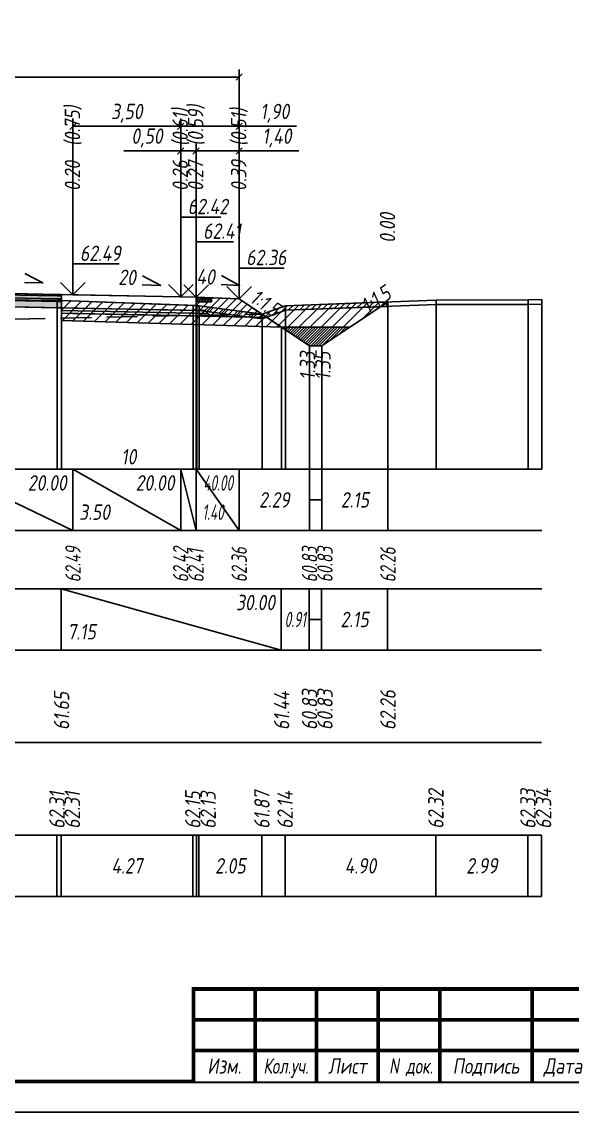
# Model space of a CAD drawing. Extents: x -717 to 1451, y -133302 to 233.
# Drawn here: x 172.1 to 261.4, y -47649.4 to -47472.4 of the extents above; entities that cross this region are included whole.
import ezdxf
from ezdxf.enums import TextEntityAlignment as Align

# ---------------------------------------------------------------- set-up
doc = ezdxf.new("R2010")
doc.units = 0
doc.linetypes.add('штриховая', pattern=[0.75, 0.5, -0.25])
for name, color, linetype in [('Зарамочное оформление', 7, 'Continuous'), ('Интерполированный поперечник', 2, 'Continuous'), ('Код_510', 7, 'Continuous'), ('Код_514', 1, 'Continuous'), ('Код_516', 1, 'Continuous'), ('Контур_0', 7, 'Continuous'), ('Контур_2521', 7, 'Continuous'), ('Контур_2564', 7, 'Continuous'), ('Контур_2660', 7, 'Continuous'), ('Контур_2665', 7, 'Continuous'), ('Контур_400', 7, 'Continuous'), ('Контур_508', 7, 'Continuous'), ('Контур_512', 7, 'Continuous'), ('Контур_513', 7, 'Continuous'), ('Контур_818', 7, 'Continuous'), ('Красный поперечник', 1, 'Continuous'), ('Объём_2501', 7, 'Continuous'), ('Объём_2564', 7, 'Continuous'), ('Объём_2650', 7, 'Continuous'), ('Объём_2660', 7, 'Continuous'), ('Объём_2661', 7, 'Continuous'), ('Объём_2662', 7, 'Continuous'), ('Объём_2663', 7, 'Continuous'), ('Объём_2664', 7, 'Continuous'), ('Объём_2665', 7, 'Continuous'), ('Объём_2666', 7, 'Continuous'), ('Объём_2667', 7, 'Continuous'), ('Объём_2668', 7, 'Continuous'), ('Объём_2669', 7, 'Continuous'), ('Объём_2675', 7, 'Continuous'), ('Объём_2753', 7, 'Continuous'), ('Откосы', 7, 'Continuous'), ('Отметки покрытия', 7, 'Continuous'), ('Рабочие отметки', 7, 'Continuous'), ('Рабочие отметки доп.', 7, 'Continuous'), ('Слои выравнивания', 7, 'Continuous'), ('Таблица', 7, 'Continuous'), ('Уклоны проезжей части', 7, 'Continuous'), ('Черный поперечник', 3, 'Continuous')]:
    doc.layers.add(name, color=color, linetype=linetype)
for name, color, linetype, true_color in [('Контур_2540', 2, 'Continuous', 0xffff00), ('Контур_2560', 2, 'Continuous', 0xffff00), ('Контур_2561', 7, 'Continuous', 0xff8040), ('Контур_2562', 3, 'Continuous', 0x00ff00), ('Контур_2563', 7, 'Continuous', 0xff8000), ('Контур_2570', 7, 'Continuous', 0x80ff00), ('Контур_2725', 7, 'Continuous', 0x323232), ('Контур_2736', 4, 'Continuous', 0x00ffff), ('Контур_2737', 4, 'Continuous', 0x00ffff), ('Контур_2738', 4, 'Continuous', 0x00ffff), ('Контур_2739', 4, 'Continuous', 0x00ffff), ('Контур_2741', 4, 'Continuous', 0x00ffff), ('Контур_2742', 4, 'Continuous', 0x00ffff), ('Контур_2743', 4, 'Continuous', 0x00ffff), ('Контур_2744', 7, 'Continuous', 0xa4ffff), ('Контур_2745', 7, 'Continuous', 0xa4ffff), ('Контур_2747', 4, 'Continuous', 0x00ffff), ('Контур_2748', 4, 'Continuous', 0x00ffff), ('Контур_2749', 4, 'Continuous', 0x00ffff), ('Контур_2750', 4, 'Continuous', 0x00ffff), ('Контур_2751', 4, 'Continuous', 0x00ffff), ('Контур_2752', 4, 'Continuous', 0x00ffff), ('Контур_2760', 7, 'Continuous', 0x323232), ('Контур_2761', 7, 'Continuous', 0x323232), ('Контур_2762', 7, 'Continuous', 0x323232), ('Контур_2763', 7, 'Continuous', 0x323232), ('Контур_402', 7, 'Continuous', 0xff6464), ('Контур_703', 4, 'Continuous', 0x00ffff), ('Контур_705', 4, 'Continuous', 0x00ffff), ('Контур_707', 4, 'Continuous', 0x00ffff), ('Контур_720', 131, 'Continuous', 0xaaffff), ('Объём_2500', 7, 'Continuous', 0xc0c0c0), ('Объём_2520', 7, 'Continuous', 0x80ffff), ('Объём_2540', 2, 'Continuous', 0xffff00), ('Объём_2560', 2, 'Continuous', 0xffff00), ('Объём_2561', 7, 'Continuous', 0xff8040), ('Объём_2562', 3, 'Continuous', 0x00ff00), ('Объём_2563', 7, 'Continuous', 0xff8000), ('Объём_2570', 7, 'Continuous', 0x80ff00), ('Объём_2600', 7, 'Continuous', 0x808000), ('Объём_2620', 2, 'Continuous', 0xffff00), ('Объём_2746', 2, 'Continuous', 0xffff00)]:
    doc.layers.add(name, color=color, linetype=linetype, true_color=true_color)
doc.styles.get("Standard").update_dxf_attribs({"font": 'txt', "height": 2.5})
doc.styles.add('М', font='romand.shx', dxfattribs={"width": 0.8, "oblique": 10, "height": 2.5})
doc.dimstyles.new('ISO-25', dxfattribs={"dimtxt": 2.5, "dimasz": 2.5, "dimexe": 1.25, "dimexo": 0.625, "dimtad": 1, "dimtxsty": 'Standard', "dimcen": 2.5, "dimadec": 0, "dimazin": 0, "dimtfac": 1, "dimtmove": 0, "dimatfit": 3, "dimfxl": 1, "dimarcsym": 0})

# ---------------------------------------------------------------- blocks, each defined once
blk = doc.blocks.new('_Oblique')
at = {"color": 0, "linetype": 'ByBlock', "lineweight": -2}
blk.add_line((-0.5, -0.5), (0.5, 0.5), dxfattribs=at)
blk = doc.blocks.new('*D1122')
at = {"color": 0, "lineweight": -2, "transparency": 16777216}
for p, q in [((200.37, -47516.54), (200.37, -47492.1)), ((207.37, -47516.82), (207.37, -47492.1)), ((200.37, -47493.35), (207.37, -47493.35)), ((207.37, -47493.35), (217.04, -47493.35))]:
    blk.add_line(p, q, dxfattribs=at)
at = {"layer": 'Defpoints', "color": 0, "transparency": 16777216}
for p in [(207.37, -47493.35), (200.37, -47517.16), (207.37, -47517.44)]:
    blk.add_point(p, dxfattribs=at)
at = {"color": 0, "lineweight": -2, "transparency": 16777216, "rotation": 180}
blk.add_blockref('_Oblique', (200.37, -47493.35), dxfattribs=at)
at = {"color": 0, "lineweight": -2, "transparency": 16777216}
blk.add_blockref('_Oblique', (207.37, -47493.35), dxfattribs=at)
at = {"color": 0, "transparency": 16777216, "insert": (213.5, -47491.23), "char_height": 2.5, "width": 8.75, "attachment_point": 5, "style": 'М'}
blk.add_mtext('1,40', dxfattribs=at)
blk = doc.blocks.new('*D1124')
at = {"color": 0, "lineweight": -2, "transparency": 16777216}
for p, q in [((197.87, -47516.49), (197.87, -47492.1)), ((200.37, -47516.54), (200.37, -47492.1)), ((197.87, -47493.35), (188.64, -47493.35)), ((200.37, -47493.35), (197.87, -47493.35))]:
    blk.add_line(p, q, dxfattribs=at)
at = {"layer": 'Defpoints', "color": 0, "transparency": 16777216}
for p in [(200.37, -47493.35), (197.87, -47517.11), (200.37, -47517.16)]:
    blk.add_point(p, dxfattribs=at)
at = {"color": 0, "lineweight": -2, "transparency": 16777216, "rotation": 180}
blk.add_blockref('_Oblique', (197.87, -47493.35), dxfattribs=at)
at = {"color": 0, "lineweight": -2, "transparency": 16777216}
blk.add_blockref('_Oblique', (200.37, -47493.35), dxfattribs=at)
at = {"color": 0, "transparency": 16777216, "insert": (192.4, -47491.23), "char_height": 2.5, "width": 9.1667, "attachment_point": 5, "style": 'М'}
blk.add_mtext('0,50', dxfattribs=at)
blk = doc.blocks.new('*D1126')
at = {"color": 0, "lineweight": -2, "transparency": 16777216}
for p, q in [((180.37, -47516.14), (180.37, -47488.1)), ((197.87, -47489.35), (180.37, -47489.35)), ((197.87, -47516.49), (197.87, -47488.1))]:
    blk.add_line(p, q, dxfattribs=at)
at = {"layer": 'Defpoints', "color": 0, "transparency": 16777216}
for p in [(180.37, -47489.35), (180.37, -47516.76), (197.87, -47517.11)]:
    blk.add_point(p, dxfattribs=at)
at = {"color": 0, "lineweight": -2, "transparency": 16777216, "rotation": 180}
blk.add_blockref('_Oblique', (180.37, -47489.35), dxfattribs=at)
at = {"color": 0, "lineweight": -2, "transparency": 16777216}
blk.add_blockref('_Oblique', (197.87, -47489.35), dxfattribs=at)
at = {"color": 0, "transparency": 16777216, "insert": (189.12, -47487.23), "char_height": 2.5, "width": 9.5833, "attachment_point": 5, "style": 'М'}
blk.add_mtext('3,50', dxfattribs=at)
blk = doc.blocks.new('*D1127')
at = {"color": 0, "lineweight": -2, "transparency": 16777216}
for p, q in [((197.87, -47516.49), (197.87, -47488.1)), ((197.87, -47489.35), (207.37, -47489.35)), ((207.37, -47516.82), (207.37, -47488.1)), ((207.37, -47489.35), (216.7, -47489.35))]:
    blk.add_line(p, q, dxfattribs=at)
at = {"layer": 'Defpoints', "color": 0, "transparency": 16777216}
for p in [(197.87, -47489.35), (197.87, -47517.11), (207.37, -47517.44)]:
    blk.add_point(p, dxfattribs=at)
at = {"color": 0, "lineweight": -2, "transparency": 16777216, "rotation": 180}
blk.add_blockref('_Oblique', (197.87, -47489.35), dxfattribs=at)
at = {"color": 0, "lineweight": -2, "transparency": 16777216}
blk.add_blockref('_Oblique', (207.37, -47489.35), dxfattribs=at)
at = {"color": 0, "transparency": 16777216, "insert": (213.16, -47487.23), "char_height": 2.5, "width": 8.75, "attachment_point": 5, "style": 'М'}
blk.add_mtext('1,90', dxfattribs=at)
blk = doc.blocks.new('*D1129')
at = {"color": 0, "lineweight": -2, "transparency": 16777216}
for p, q in [((111.87, -47516.82), (111.87, -47480.1)), ((207.37, -47516.82), (207.37, -47480.1)), ((111.87, -47481.35), (207.37, -47481.35))]:
    blk.add_line(p, q, dxfattribs=at)
at = {"layer": 'Defpoints', "color": 0, "transparency": 16777216}
for p in [(207.37, -47481.35), (111.87, -47517.44), (207.37, -47517.44)]:
    blk.add_point(p, dxfattribs=at)
at = {"color": 0, "lineweight": -2, "transparency": 16777216, "rotation": 180}
blk.add_blockref('_Oblique', (111.87, -47481.35), dxfattribs=at)
at = {"color": 0, "lineweight": -2, "transparency": 16777216}
blk.add_blockref('_Oblique', (207.37, -47481.35), dxfattribs=at)
at = {"color": 0, "transparency": 16777216, "insert": (159.62, -47479.23), "char_height": 2.5, "width": 10.4167, "attachment_point": 5, "style": 'М'}
blk.add_mtext('19,10', dxfattribs=at)
blk = doc.blocks.new('Штамп')
at = {"linetype": 'Continuous'}
blk.add_wipeout([(199.95, -411.25), (384.95, -411.25), (384.95, -426.25), (199.95, -426.25)], dxfattribs=at).dxf.layer = 'Зарамочное оформление'
at = {"layer": 'Зарамочное оформление', "linetype": 'Continuous', "lineweight": -3, "const_width": 0.6, "flags": 128}
for points in [[(199.95, -426.25), (199.95, -411.25), (384.95, -411.25)], [(209.95, -411.25), (209.95, -426.25)], [(219.95, -411.25), (219.95, -426.25)], [(229.95, -411.25), (229.95, -426.25)], [(239.95, -411.25), (239.95, -426.25)], [(254.95, -411.25), (254.95, -426.25)], [(199.95, -416.25), (264.95, -416.25)], [(199.95, -421.25), (264.95, -421.25)]]:
    blk.add_lwpolyline(points, dxfattribs=at)
at = {"layer": 'Зарамочное оформление', "linetype": 'Continuous', "style": 'М', "oblique": 10}
for s, width, p in [('Изм.', 0.8, (204.95, -423.75)), ('Кол.уч.', 0.7, (214.95, -423.75)), ('Лист', 0.8, (224.95, -423.75)), ('N док.', 0.7, (235.28, -423.75)), ('Подпись', 0.8, (247.45, -423.75)), ('Дата', 0.8, (259.95, -423.75))]:
    blk.add_text(s, height=2.5, dxfattribs=dict(at, width=width)).set_placement(p, align=Align.MIDDLE_CENTER)
blk = doc.blocks.new('шифр')
blk.add_blockref('Штамп', (0, -47278))

msp = doc.modelspace()

# ---------------------------------------------------------------- hatches: boundary and pattern name
h = msp.add_hatch()
h.set_pattern_fill('ANSI37', color=256, scale=0.1)
h.set_pattern_definition([(45, (201.6119, -47517.3513), (-0.22451, 0.22451), []), (135, (201.6119, -47517.3513), (-0.22451, -0.22451), [])])
h.paths.add_polyline_path([(200.37, -47517.101), (200.37, -47517.854), (202.87, -47517.854), (202.875, -47517.2), (201.604, -47517.351)])
at = {"layer": 'Объём_2563'}
h = msp.add_hatch(dxfattribs=at)
h.set_pattern_fill('ANSI31', color=256, scale=0.3)
h.paths.add_polyline_path([(202.79, -47520.199), (201.871, -47519.28), (200.371, -47519.25), (200.371, -47517.854), (202.87, -47517.854), (202.875, -47517.2), (207.371, -47517.38), (211.871, -47520.38)])
at = {"layer": 'Объём_2570'}
h = msp.add_hatch(dxfattribs=at)
h.set_pattern_fill('ANSI31', color=256, scale=0.2)
h.paths.add_polyline_path([(231.531, -47518.597), (214.883, -47519.225), (211.121, -47520.581), (200.871, -47519.265), (200.498, -47519.198), (200.498, -47518.448), (200.871, -47518.515), (211.121, -47519.831), (214.883, -47518.475), (231.531, -47517.847)])
at = {"layer": 'Объём_2600'}
h = msp.add_hatch(dxfattribs=at)
h.set_pattern_fill('ANSI31', color=6, scale=0.4)
h.paths.add_polyline_path([(214.263, -47521.974), (178.524, -47520.902), (178.524, -47517.618), (200.498, -47518.448), (200.498, -47519.198), (200.871, -47519.265), (211.121, -47520.581), (214.883, -47519.225), (230.338, -47518.642), (225.34, -47521.974)])
h = msp.add_hatch(dxfattribs=at)
h.set_pattern_fill('HONEY', color=5, scale=0.3)
h.paths.add_polyline_path([(230.338, -47518.642), (231.531, -47517.847), (231.531, -47518.597)])
at = {"layer": 'Объём_2620'}
h = msp.add_hatch(dxfattribs=at)
h.set_pattern_fill('ANSI31', color=2, scale=0.1)
h.paths.add_polyline_path([(214.263, -47521.974), (225.34, -47521.974), (220.801, -47525), (218.801, -47525)])
at = {"layer": 'Слои выравнивания'}
for color, points in [(2, [(159.621, -47516.285), (177.833, -47516.649), (178.524, -47516.663), (178.524, -47516.913), (177.833, -47516.899), (159.621, -47516.535)]), (3, [(159.621, -47516.535), (177.833, -47516.899), (178.524, -47516.913), (178.524, -47517.363), (177.833, -47517.349), (159.621, -47516.985)]), (4, [(159.621, -47516.985), (177.833, -47517.349), (178.524, -47517.363), (178.524, -47517.813), (177.833, -47517.799), (159.621, -47517.435)]), (5, [(159.621, -47517.435), (177.833, -47517.799), (178.524, -47517.813), (178.524, -47518.813), (177.833, -47518.799), (159.621, -47518.435)])]:
    msp.add_hatch(color=color, dxfattribs=at).paths.add_polyline_path(points)

# ---------------------------------------------------------------- linework, layer by layer
at = {"flags": 128}
msp.add_lwpolyline([(-30.054, -47649.421), (389.946, -47649.421), (389.946, -47352.421), (-30.054, -47352.421)], close=True, dxfattribs=at)
at = {"const_width": 0.6, "flags": 128}
msp.add_lwpolyline([(-10.054, -47644.421), (384.946, -47644.421), (384.946, -47357.421), (-10.054, -47357.421)], close=True, dxfattribs=at)
msp.add_lwpolyline([(200.37, -47517.101), (200.37, -47517.854), (202.87, -47517.854), (202.875, -47517.2), (201.604, -47517.351), (200.37, -47517.101)])
at = {"layer": 'Код_510'}
for p, q in [((177.779, -47614.421), (177.779, -47604.421)), ((178.47, -47614.421), (178.47, -47604.421)), ((199.831, -47614.421), (199.831, -47604.421)), ((200.444, -47614.421), (200.444, -47604.421)), ((200.817, -47614.421), (200.817, -47604.421)), ((211.067, -47614.421), (211.067, -47604.421)), ((214.829, -47614.421), (214.829, -47604.421)), ((239.31, -47614.421), (239.31, -47604.421)), ((254.259, -47614.421), (254.259, -47604.421)), ((256.477, -47614.421), (256.477, -47604.421))]:
    msp.add_line(p, q, dxfattribs=at)
at = {"layer": 'Код_514'}
for p, q in [((159.621, -47545), (180.371, -47555)), ((180.371, -47555), (180.371, -47545)), ((180.371, -47545), (197.871, -47555)), ((197.871, -47555), (197.871, -47545)), ((197.871, -47545), (200.371, -47555)), ((200.371, -47555), (200.371, -47545)), ((200.371, -47545), (207.371, -47555)), ((207.371, -47555), (207.371, -47545)), ((218.801, -47555), (218.801, -47545)), ((220.801, -47555), (220.801, -47545)), ((231.531, -47555), (231.531, -47545)), ((218.801, -47550), (220.801, -47550))]:
    msp.add_line(p, q, dxfattribs=at)
at = {"layer": 'Код_516'}
for p, q in [((178.47, -47574.421), (178.47, -47564.421)), ((178.47, -47564.421), (214.209, -47574.421)), ((214.209, -47574.421), (214.209, -47564.421)), ((218.747, -47574.421), (218.747, -47564.421)), ((220.747, -47574.421), (220.747, -47564.421)), ((231.477, -47574.421), (231.477, -47564.421)), ((218.747, -47569.421), (220.747, -47569.421))]:
    msp.add_line(p, q, dxfattribs=at)
at = {"layer": 'Контур_0', "flags": 128}
for points in [[(178.524, -47516.663), (200.371, -47517.1), (200.371, -47519.25), (178.524, -47518.813), (178.524, -47516.663), (178.524, -47516.663)], [(207.371, -47517.38), (211.049, -47519.832), (211.049, -47519.832), (211.049, -47519.832), (211.049, -47519.832), (211.049, -47519.832), (211.049, -47519.832), (211.049, -47519.832), (211.049, -47519.832), (211.049, -47519.832), (211.049, -47519.832), (211.049, -47519.832), (211.049, -47519.832), (211.049, -47519.832), (211.049, -47519.832), (218.801, -47525)], [(207.371, -47517.38), (211.049, -47519.832), (211.049, -47519.832), (211.049, -47519.832), (211.049, -47519.832), (211.049, -47519.832), (211.049, -47519.832), (211.049, -47519.832), (211.049, -47519.832), (211.049, -47519.832), (211.049, -47519.832), (211.049, -47519.832), (211.049, -47519.832), (211.049, -47519.832), (211.049, -47519.832), (218.801, -47525), (220.801, -47525), (231.531, -47517.847), (231.531, -47517.847), (231.531, -47517.847), (231.531, -47517.847), (231.531, -47517.847), (231.531, -47517.847), (231.531, -47517.847), (231.531, -47517.847), (231.531, -47517.847), (231.531, -47517.847), (231.531, -47517.847), (231.531, -47517.847), (231.531, -47517.847)], [(180.371, -47518.85), (201.871, -47519.28), (202.79, -47520.199), (178.524, -47519.713), (178.524, -47518.813), (180.371, -47518.85), (180.371, -47518.85)], [(200.371, -47519.25), (201.871, -47519.28), (202.79, -47520.199), (211.871, -47520.38)]]:
    msp.add_lwpolyline(points, dxfattribs=at)
at = {"layer": 'Контур_2521', "color": 250, "flags": 128}
msp.add_lwpolyline([(178.524, -47519.263), (202.331, -47519.739)], dxfattribs=at)
at = {"layer": 'Контур_2540', "flags": 128}
msp.add_lwpolyline([(180.371, -47519.75), (211.871, -47520.38), (214.263, -47521.974), (178.524, -47520.902), (178.524, -47519.713), (180.371, -47519.75), (180.371, -47519.75)], dxfattribs=at)
at = {"layer": 'Контур_2560', "flags": 128}
msp.add_lwpolyline([(200.371, -47517.1), (207.371, -47517.38), (207.371, -47517.38), (207.371, -47517.38)], dxfattribs=at)
at = {"layer": 'Контур_2561', "flags": 128}
msp.add_lwpolyline([(200.371, -47517.1), (200.371, -47517.1), (207.371, -47517.38), (207.371, -47517.38), (200.371, -47517.1)], dxfattribs=at)
at = {"layer": 'Контур_2562', "flags": 128}
msp.add_lwpolyline([(207.371, -47517.38), (207.371, -47517.38), (207.371, -47517.38), (207.371, -47517.38), (207.371, -47517.38)], dxfattribs=at)
at = {"layer": 'Контур_2563', "flags": 128}
msp.add_lwpolyline([(202.79, -47520.199), (201.871, -47519.28), (200.371, -47519.25), (200.371, -47517.1), (207.371, -47517.38), (211.871, -47520.38), (202.79, -47520.199), (202.79, -47520.199)], dxfattribs=at)
at = {"layer": 'Контур_2564', "flags": 128}
msp.add_lwpolyline([(200.371, -47517.1), (207.371, -47517.38)], dxfattribs=at)
at = {"layer": 'Контур_2570', "flags": 128}
msp.add_lwpolyline([(159.621, -47517.398), (177.833, -47517.611), (178.524, -47517.618), (199.886, -47518.427), (200.498, -47518.448), (200.498, -47519.198), (200.871, -47519.265), (211.121, -47520.581), (211.121, -47520.581), (214.883, -47519.225), (239.364, -47518.301), (254.313, -47518.265), (256.531, -47518.232)], dxfattribs=at)
at = {"layer": 'Контур_2660', "flags": 128}
msp.add_lwpolyline([(178.524, -47520.902), (214.263, -47521.974)], dxfattribs=at)
at = {"layer": 'Контур_2665', "flags": 128}
msp.add_lwpolyline([(207.371, -47517.38), (207.371, -47517.38)], dxfattribs=at)
at = {"layer": 'Контур_2725', "flags": 128}
msp.add_lwpolyline([(134.014, -47518.947), (138.871, -47518.85), (156.111, -47518.505), (156.401, -47518.5), (159.621, -47518.435), (177.833, -47518.799), (178.524, -47518.813)], dxfattribs=at)
at = {"layer": 'Контур_2736', "flags": 128}
for points in [[(207.371, -47517.38), (211.049, -47519.832)], [(211.049, -47519.832), (218.801, -47525)]]:
    msp.add_lwpolyline(points, dxfattribs=at)
at = {"layer": 'Контур_2737', "flags": 128}
msp.add_lwpolyline([(211.049, -47519.832), (211.049, -47519.832)], dxfattribs=at)
at = {"layer": 'Контур_2738', "flags": 128}
msp.add_lwpolyline([(211.049, -47519.832), (211.049, -47519.832)], dxfattribs=at)
at = {"layer": 'Контур_2739', "flags": 128}
msp.add_lwpolyline([(211.049, -47519.832), (211.049, -47519.832)], dxfattribs=at)
at = {"layer": 'Контур_2741', "flags": 128}
msp.add_lwpolyline([(231.531, -47517.847), (231.531, -47517.847)], dxfattribs=at)
at = {"layer": 'Контур_2742', "flags": 128}
msp.add_lwpolyline([(231.531, -47517.847), (231.531, -47517.847)], dxfattribs=at)
at = {"layer": 'Контур_2743', "flags": 128}
msp.add_lwpolyline([(231.531, -47517.847), (231.531, -47517.847)], dxfattribs=at)
at = {"layer": 'Контур_2744', "flags": 128}
msp.add_lwpolyline([(231.531, -47517.847), (231.531, -47517.847)], dxfattribs=at)
msp.add_lwpolyline([(231.531, -47517.847), (231.531, -47517.847)], dxfattribs=at)
msp.add_lwpolyline([(231.531, -47517.847), (231.531, -47517.847)], dxfattribs=at)
msp.add_lwpolyline([(231.531, -47517.847), (231.531, -47517.847)], dxfattribs=at)
msp.add_lwpolyline([(231.531, -47517.847), (231.531, -47517.847)], dxfattribs=at)
msp.add_lwpolyline([(231.531, -47517.847), (231.531, -47517.847)], dxfattribs=at)
at = {"layer": 'Контур_2745', "flags": 128}
msp.add_lwpolyline([(211.049, -47519.832), (211.049, -47519.832)], dxfattribs=at)
msp.add_lwpolyline([(211.049, -47519.832), (211.049, -47519.832)], dxfattribs=at)
msp.add_lwpolyline([(211.049, -47519.832), (211.049, -47519.832)], dxfattribs=at)
msp.add_lwpolyline([(211.049, -47519.832), (211.049, -47519.832)], dxfattribs=at)
msp.add_lwpolyline([(211.049, -47519.832), (211.049, -47519.832)], dxfattribs=at)
msp.add_lwpolyline([(211.049, -47519.832), (211.049, -47519.832)], dxfattribs=at)
at = {"layer": 'Контур_2747', "flags": 128}
msp.add_lwpolyline([(211.049, -47519.832), (211.049, -47519.832)], dxfattribs=at)
at = {"layer": 'Контур_2748', "flags": 128}
msp.add_lwpolyline([(211.049, -47519.832), (211.049, -47519.832)], dxfattribs=at)
at = {"layer": 'Контур_2749', "flags": 128}
msp.add_lwpolyline([(211.049, -47519.832), (211.049, -47519.832)], dxfattribs=at)
at = {"layer": 'Контур_2750', "flags": 128}
msp.add_lwpolyline([(231.531, -47517.847), (231.531, -47517.847)], dxfattribs=at)
at = {"layer": 'Контур_2751', "flags": 128}
msp.add_lwpolyline([(231.531, -47517.847), (231.531, -47517.847)], dxfattribs=at)
at = {"layer": 'Контур_2752', "flags": 128}
msp.add_lwpolyline([(231.531, -47517.847), (231.531, -47517.847)], dxfattribs=at)
at = {"layer": 'Контур_2760', "flags": 128}
msp.add_lwpolyline([(134.014, -47516.797), (138.871, -47516.7), (156.111, -47516.355), (156.401, -47516.35), (159.621, -47516.285), (177.833, -47516.649), (178.524, -47516.663)], dxfattribs=at)
at = {"layer": 'Контур_2761', "flags": 128}
msp.add_lwpolyline([(134.014, -47517.047), (138.871, -47516.95), (156.111, -47516.605), (156.401, -47516.6), (159.621, -47516.535), (177.833, -47516.899), (178.524, -47516.913)], dxfattribs=at)
at = {"layer": 'Контур_2762', "flags": 128}
msp.add_lwpolyline([(134.014, -47517.497), (138.871, -47517.4), (156.111, -47517.055), (156.401, -47517.05), (159.621, -47516.985), (177.833, -47517.349), (178.524, -47517.363)], dxfattribs=at)
at = {"layer": 'Контур_2763', "flags": 128}
msp.add_lwpolyline([(134.014, -47517.947), (138.871, -47517.85), (156.111, -47517.505), (156.401, -47517.5), (159.621, -47517.435), (177.833, -47517.799), (178.524, -47517.813)], dxfattribs=at)
at = {"layer": 'Контур_400', "flags": 128}
msp.add_lwpolyline([(159.621, -47516.285), (180.371, -47516.7), (197.871, -47517.05), (197.871, -47517.05), (197.871, -47517.05), (197.871, -47517.05), (197.871, -47517.05), (197.871, -47517.05), (200.371, -47517.1)], dxfattribs=at)
at = {"layer": 'Контур_402', "flags": 128}
msp.add_lwpolyline([(105, -47521.974), (134.014, -47521.103), (134.014, -47518.947), (159.621, -47518.435), (178.524, -47518.813), (178.524, -47520.902), (214.263, -47521.974)], dxfattribs=at)
at = {"layer": 'Контур_508', "flags": 128}
msp.add_lwpolyline([(105, -47521.974), (134.014, -47521.103), (134.014, -47518.947), (159.621, -47518.435), (178.524, -47518.813), (178.524, -47520.902), (214.263, -47521.974), (218.801, -47525), (220.801, -47525), (231.531, -47517.847)], dxfattribs=at)
at = {"layer": 'Контур_512', "flags": 128}
msp.add_lwpolyline([(178.524, -47520.902), (214.263, -47521.974), (218.801, -47525), (220.801, -47525), (231.531, -47517.847)], dxfattribs=at)
at = {"layer": 'Контур_513', "flags": 128}
msp.add_lwpolyline([(105, -47521.974), (134.014, -47521.103), (134.014, -47518.947), (159.621, -47518.435), (178.524, -47518.813), (178.524, -47520.902), (214.263, -47521.974), (218.801, -47525), (220.801, -47525), (231.531, -47517.847)], dxfattribs=at)
at = {"layer": 'Контур_703', "flags": 128}
msp.add_lwpolyline([(207.371, -47517.38), (211.049, -47519.832)], dxfattribs=at)
at = {"layer": 'Контур_705', "flags": 128}
msp.add_lwpolyline([(211.049, -47519.832), (211.049, -47519.832)], dxfattribs=at)
at = {"layer": 'Контур_707', "flags": 128}
msp.add_lwpolyline([(220.801, -47525), (231.531, -47517.847)], dxfattribs=at)
at = {"layer": 'Контур_720', "flags": 128}
msp.add_lwpolyline([(218.801, -47525), (220.801, -47525)], dxfattribs=at)
at = {"layer": 'Контур_818', "flags": 128}
msp.add_lwpolyline([(105, -47521.227), (110.647, -47520.193), (110.923, -47520.133), (110.923, -47519.383), (133.707, -47517.917), (134.014, -47517.896), (156.111, -47517.368), (156.401, -47517.36), (159.621, -47517.398), (177.833, -47517.611), (178.524, -47517.618), (199.886, -47518.427), (200.498, -47518.448), (200.498, -47519.198), (200.871, -47519.265), (211.121, -47520.581), (211.121, -47520.581), (214.883, -47519.225), (231.531, -47518.597)], dxfattribs=at)
at = {"layer": 'Красный поперечник'}
for p, q in [((159.621, -47516.285), (180.371, -47516.7)), ((180.371, -47516.7), (197.871, -47517.05)), ((197.871, -47517.05), (200.371, -47517.1)), ((200.371, -47517.1), (207.371, -47517.38)), ((207.371, -47517.38), (218.801, -47525)), ((220.801, -47525), (231.531, -47517.847)), ((231.531, -47517.847), (231.531, -47545)), ((178.524, -47520.902), (178.524, -47545)), ((214.263, -47521.974), (214.263, -47545)), ((218.801, -47525), (218.801, -47545)), ((218.801, -47525), (220.801, -47525)), ((220.801, -47525), (220.801, -47545))]:
    msp.add_line(p, q, dxfattribs=at)
at = {"layer": 'Объём_2500', "flags": 128}
msp.add_lwpolyline([(178.524, -47516.663), (200.371, -47517.1), (200.371, -47519.25), (178.524, -47518.813), (178.524, -47516.663), (178.524, -47516.663)], dxfattribs=at)
at = {"layer": 'Объём_2501', "flags": 128}
msp.add_lwpolyline([(159.621, -47516.285), (180.371, -47516.7), (197.871, -47517.05), (197.871, -47517.05), (197.871, -47517.05), (197.871, -47517.05), (197.871, -47517.05), (197.871, -47517.05), (200.371, -47517.1)], dxfattribs=at)
at = {"layer": 'Объём_2520', "color": 250, "flags": 128}
msp.add_lwpolyline([(180.371, -47518.85), (201.871, -47519.28), (202.79, -47520.199), (178.524, -47519.713), (178.524, -47518.813), (180.371, -47518.85), (180.371, -47518.85)], dxfattribs=at)
at = {"layer": 'Объём_2540', "flags": 128}
msp.add_lwpolyline([(180.371, -47519.75), (211.871, -47520.38), (214.263, -47521.974), (178.524, -47520.902), (178.524, -47519.713), (180.371, -47519.75), (180.371, -47519.75)], dxfattribs=at)
at = {"layer": 'Объём_2560', "flags": 128}
msp.add_lwpolyline([(200.371, -47517.1), (207.371, -47517.38), (207.371, -47517.38), (207.371, -47517.38)], dxfattribs=at)
at = {"layer": 'Объём_2561', "flags": 128}
msp.add_lwpolyline([(200.371, -47517.1), (200.371, -47517.1), (207.371, -47517.38), (207.371, -47517.38), (200.371, -47517.1)], dxfattribs=at)
at = {"layer": 'Объём_2562', "flags": 128}
msp.add_lwpolyline([(207.371, -47517.38), (207.371, -47517.38), (207.371, -47517.38), (207.371, -47517.38), (207.371, -47517.38)], dxfattribs=at)
at = {"layer": 'Объём_2563', "color": 250, "flags": 128}
msp.add_lwpolyline([(202.79, -47520.199), (201.871, -47519.28), (200.371, -47519.25), (200.371, -47517.854), (202.87, -47517.854), (202.875, -47517.2), (207.371, -47517.38), (211.871, -47520.38), (202.79, -47520.199), (202.79, -47520.199)], dxfattribs=at)
at = {"layer": 'Объём_2564', "flags": 128}
msp.add_lwpolyline([(200.371, -47517.1), (207.371, -47517.38)], dxfattribs=at)
at = {"layer": 'Объём_2570', "flags": 128}
msp.add_lwpolyline([(231.531, -47518.597), (214.883, -47519.225), (211.121, -47520.581), (200.871, -47519.265), (200.498, -47519.198), (200.498, -47518.448), (200.871, -47518.515), (211.121, -47519.831), (214.883, -47518.475), (231.531, -47517.847), (231.531, -47518.597), (231.531, -47518.597)], dxfattribs=at)
at = {"layer": 'Объём_2600', "color": 5, "flags": 128}
msp.add_lwpolyline([(230.338, -47518.642), (231.531, -47517.847), (231.531, -47518.597), (230.338, -47518.642), (230.338, -47518.642)], dxfattribs=at)
at = {"layer": 'Объём_2620', "flags": 128}
msp.add_lwpolyline([(214.263, -47521.974), (225.34, -47521.974), (220.801, -47525), (218.801, -47525), (214.263, -47521.974), (214.263, -47521.974)], dxfattribs=at)
at = {"layer": 'Объём_2650', "color": 6, "flags": 128}
msp.add_lwpolyline([(214.263, -47521.974), (178.524, -47520.902), (178.524, -47517.618), (200.498, -47518.448), (200.498, -47519.198), (200.871, -47519.265), (211.121, -47520.581), (214.883, -47519.225), (230.338, -47518.642), (225.34, -47521.974), (214.263, -47521.974), (214.263, -47521.974)], dxfattribs=at)
at = {"layer": 'Объём_2660', "flags": 128}
msp.add_lwpolyline([(178.524, -47520.902), (214.263, -47521.974)], dxfattribs=at)
at = {"layer": 'Объём_2661', "flags": 128}
msp.add_lwpolyline([(207.371, -47517.38), (211.049, -47519.832), (214.263, -47521.974)], dxfattribs=at)
at = {"layer": 'Объём_2662', "flags": 128}
msp.add_lwpolyline([(225.34, -47521.974), (231.531, -47517.847)], dxfattribs=at)
at = {"layer": 'Объём_2663', "flags": 128}
for points in [[(214.263, -47521.974), (218.801, -47525)], [(220.801, -47525), (225.34, -47521.974)]]:
    msp.add_lwpolyline(points, dxfattribs=at)
at = {"layer": 'Объём_2664', "flags": 128}
msp.add_lwpolyline([(218.801, -47525), (220.801, -47525)], dxfattribs=at)
at = {"layer": 'Объём_2665', "flags": 128}
msp.add_lwpolyline([(207.371, -47517.38), (207.371, -47517.38)], dxfattribs=at)
at = {"layer": 'Объём_2666', "flags": 128}
for points in [[(207.371, -47517.38), (211.049, -47519.832)], [(211.049, -47519.832), (214.263, -47521.974)]]:
    msp.add_lwpolyline(points, dxfattribs=at)
at = {"layer": 'Объём_2667', "flags": 128}
for points in [[(231.531, -47517.847), (231.531, -47517.847)], [(211.049, -47519.832), (211.049, -47519.832)]]:
    msp.add_lwpolyline(points, dxfattribs=at)
at = {"layer": 'Объём_2668', "flags": 128}
for points in [[(231.531, -47517.847), (231.531, -47517.847)], [(211.049, -47519.832), (211.049, -47519.832)]]:
    msp.add_lwpolyline(points, dxfattribs=at)
at = {"layer": 'Объём_2669', "flags": 128}
for points in [[(231.531, -47517.847), (231.531, -47517.847)], [(211.049, -47519.832), (211.049, -47519.832)]]:
    msp.add_lwpolyline(points, dxfattribs=at)
at = {"layer": 'Объём_2675', "flags": 128}
for points in [[(231.531, -47517.847), (231.531, -47517.847)], [(231.531, -47517.847), (231.531, -47517.847)], [(231.531, -47517.847), (231.531, -47517.847)], [(231.531, -47517.847), (231.531, -47517.847)], [(231.531, -47517.847), (231.531, -47517.847)], [(231.531, -47517.847), (231.531, -47517.847)], [(211.049, -47519.832), (211.049, -47519.832)], [(211.049, -47519.832), (211.049, -47519.832)], [(211.049, -47519.832), (211.049, -47519.832)], [(211.049, -47519.832), (211.049, -47519.832)], [(211.049, -47519.832), (211.049, -47519.832)], [(211.049, -47519.832), (211.049, -47519.832)]]:
    msp.add_lwpolyline(points, dxfattribs=at)
at = {"layer": 'Объём_2746', "flags": 128}
msp.add_lwpolyline([(200.498, -47519.198), (200.871, -47519.265), (211.121, -47520.581), (211.803, -47520.335), (214.263, -47521.974), (178.524, -47520.902), (178.524, -47517.618), (200.498, -47518.448), (200.498, -47519.198), (200.498, -47519.198)], dxfattribs=at)
at = {"layer": 'Объём_2753', "flags": 128}
msp.add_lwpolyline([(178.524, -47516.663), (178.524, -47516.663)], dxfattribs=at)
at = {"layer": 'Откосы', "color": 1, "flags": 128}
for points in [[(172.51, -47514.726), (175.509, -47514.786), (172.54, -47513.226)], [(191.635, -47515.108), (194.634, -47515.168), (191.665, -47513.609)], [(204.449, -47515.054), (207.446, -47515.174), (204.509, -47513.555)]]:
    msp.add_lwpolyline(points, dxfattribs=at)
at = {"layer": 'Отметки покрытия', "color": 1}
for p, q in [((197.871, -47517.05), (197.871, -47504.1)), ((197.871, -47504.1), (204.371, -47504.1)), ((200.371, -47517.1), (200.371, -47508.1)), ((200.371, -47508.1), (206.471, -47508.1)), ((180.371, -47516.7), (180.371, -47511.7)), ((180.371, -47511.7), (187.871, -47511.7)), ((207.371, -47517.38), (207.371, -47512.38)), ((207.371, -47512.38), (214.671, -47512.38)), ((180.371, -47516.7), (178.371, -47514.7)), ((180.371, -47516.7), (182.371, -47514.7)), ((197.871, -47517.05), (195.871, -47515.05)), ((197.871, -47517.05), (199.871, -47515.05)), ((200.371, -47517.1), (198.371, -47515.1)), ((200.371, -47517.1), (202.371, -47515.1)), ((207.371, -47517.38), (205.371, -47515.38)), ((207.371, -47517.38), (209.371, -47515.38))]:
    msp.add_line(p, q, dxfattribs=at)
at = {"layer": 'Слои выравнивания'}
for p, q in [((178.524, -47516.663), (178.524, -47545)), ((200.371, -47517.1), (200.371, -47545))]:
    msp.add_line(p, q, dxfattribs=at)
at = {"layer": 'Слои выравнивания', "color": 2, "flags": 128}
msp.add_lwpolyline([(159.621, -47516.285), (177.833, -47516.649), (178.524, -47516.663), (178.524, -47516.913), (177.833, -47516.899), (159.621, -47516.535)], close=True, dxfattribs=at)
at = {"layer": 'Слои выравнивания', "color": 3, "flags": 128}
msp.add_lwpolyline([(159.621, -47516.535), (177.833, -47516.899), (178.524, -47516.913), (178.524, -47517.363), (177.833, -47517.349), (159.621, -47516.985)], close=True, dxfattribs=at)
at = {"layer": 'Слои выравнивания', "color": 4, "flags": 128}
msp.add_lwpolyline([(159.621, -47516.985), (177.833, -47517.349), (178.524, -47517.363), (178.524, -47517.813), (177.833, -47517.799), (159.621, -47517.435)], close=True, dxfattribs=at)
at = {"layer": 'Слои выравнивания', "color": 5, "flags": 128}
msp.add_lwpolyline([(159.621, -47517.435), (177.833, -47517.799), (178.524, -47517.813), (178.524, -47518.813), (177.833, -47518.799), (159.621, -47518.435)], close=True, dxfattribs=at)
at = {"layer": 'Таблица'}
for p, q in [((80, -47545), (256.531, -47545)), ((80, -47555), (256.531, -47555)), ((80, -47564.421), (256.531, -47564.421)), ((79.946, -47574.421), (256.477, -47574.421)), ((79.946, -47589.421), (256.477, -47589.421)), ((79.946, -47604.421), (256.477, -47604.421)), ((79.946, -47614.421), (256.477, -47614.421))]:
    msp.add_line(p, q, dxfattribs=at)
at = {"layer": 'Черный поперечник', "color": 7}
for p, q in [((177.833, -47517.611), (177.833, -47545)), ((178.524, -47517.618), (178.524, -47545)), ((239.364, -47517.551), (239.364, -47545)), ((254.313, -47517.515), (254.313, -47545)), ((256.531, -47517.482), (256.531, -47545)), ((199.886, -47518.427), (199.886, -47545)), ((200.498, -47518.448), (200.498, -47545)), ((200.871, -47518.515), (200.871, -47545)), ((214.883, -47518.475), (214.883, -47545)), ((211.121, -47519.831), (211.121, -47545))]:
    msp.add_line(p, q, dxfattribs=at)
at = {"layer": 'Черный поперечник', "flags": 128}
msp.add_lwpolyline([(80, -47522.178), (84.326, -47522.036), (87.479, -47522.031), (95.89, -47522.144), (110.647, -47519.443), (110.923, -47519.383), (133.707, -47517.917), (134.014, -47517.896), (156.111, -47517.368), (156.401, -47517.36), (159.621, -47517.398), (177.833, -47517.611), (178.524, -47517.618), (199.886, -47518.427), (200.498, -47518.448), (200.871, -47518.515), (211.121, -47519.831), (214.883, -47518.475), (239.364, -47517.551), (254.313, -47517.515), (256.531, -47517.482)], dxfattribs=at)

# ---------------------------------------------------------------- texts
at = {"layer": 'Код_510', "style": 'М', "oblique": 10, "width": 0.8}
for s, p in [('62.31', (177.779, -47603.421)), ('62.31', (180.279, -47603.421)), ('62.15', (199.831, -47603.421)), ('62.13', (202.331, -47603.421)), ('61.87', (211.067, -47603.421)), ('62.14', (214.829, -47603.421)), ('62.32', (239.31, -47603.421)), ('62.33', (254.259, -47603.421)), ('62.34', (256.802, -47603.421))]:
    msp.add_text(s, height=2.5, rotation=90, dxfattribs=at).set_placement(p, align=Align.MIDDLE_LEFT)
for s, p in [('4.27', (189.151, -47609.421)), ('2.05', (205.942, -47609.421)), ('4.90', (227.069, -47609.421)), ('2.99', (246.784, -47609.421))]:
    msp.add_text(s, height=2.5, dxfattribs=at).set_placement(p, align=Align.MIDDLE_CENTER)
at = {"layer": 'Код_514', "style": 'М', "oblique": 10}
for s, width, p in [('20.00', 0.8, (179.371, -47546)), ('20.00', 0.8, (196.871, -47546)), ('40.00', 0.6, (206.371, -47546))]:
    msp.add_text(s, height=2.5, dxfattribs=dict(at, width=width)).set_placement(p, align=Align.TOP_RIGHT)
at = {"layer": 'Код_514', "style": 'М', "oblique": 10, "width": 0.8}
for s, p in [('2.29', (213.086, -47550)), ('2.15', (226.166, -47550))]:
    msp.add_text(s, height=2.5, dxfattribs=at).set_placement(p, align=Align.MIDDLE_CENTER)
at = {"layer": 'Код_514', "style": 'М', "oblique": 10}
for s, width, p in [('3.50', 0.8, (181.371, -47554)), ('1.40', 0.6, (201.371, -47554))]:
    msp.add_text(s, height=2.5, dxfattribs=dict(at, width=width)).set_placement(p, align=Align.BOTTOM_LEFT)
at = {"layer": 'Код_514', "style": 'М', "oblique": 10, "width": 0.7}
for s, p in [('62.49', (180.371, -47563.382)), ('62.42', (197.871, -47563.382)), ('62.41', (200.371, -47563.382)), ('62.36', (207.371, -47563.382)), ('60.83', (218.801, -47563.382)), ('60.83', (221.301, -47563.382)), ('62.26', (231.531, -47563.382))]:
    msp.add_text(s, height=2.5, rotation=90, dxfattribs=at).set_placement(p, align=Align.MIDDLE_LEFT)
at = {"layer": 'Код_516', "style": 'М', "oblique": 10, "width": 0.8}
msp.add_text('30.00', height=2.5, dxfattribs=at).set_placement((213.209, -47565.421), align=Align.TOP_RIGHT)
at = {"layer": 'Код_516', "style": 'М', "oblique": 10}
for s, width, p in [('0.91', 0.6, (216.478, -47569.421)), ('2.15', 0.8, (226.112, -47569.421))]:
    msp.add_text(s, height=2.5, dxfattribs=dict(at, width=width)).set_placement(p, align=Align.MIDDLE_CENTER)
at = {"layer": 'Код_516', "style": 'М', "oblique": 10, "width": 0.8}
msp.add_text('7.15', height=2.5, dxfattribs=at).set_placement((179.47, -47573.421), align=Align.BOTTOM_LEFT)
for s, p in [('61.65', (178.524, -47587.371)), ('61.44', (214.263, -47587.371)), ('60.83', (218.801, -47587.371)), ('60.83', (221.301, -47587.371)), ('62.26', (231.531, -47587.371))]:
    msp.add_text(s, height=2.5, rotation=90, dxfattribs=at).set_placement(p, align=Align.MIDDLE_LEFT)
at = {"layer": 'Отметки покрытия', "color": 1, "style": 'М', "oblique": 10, "width": 0.8}
for s, p in [('62.42', (199.012, -47504.369)), ('62.41', (201.512, -47508.369)), ('62.49', (181.512, -47511.969)), ('62.36', (208.512, -47512.649))]:
    msp.add_text(s, height=2.5, dxfattribs=at).set_placement(p, align=Align.BOTTOM_LEFT)
at = {"layer": 'Рабочие отметки', "color": 1, "style": 'М', "oblique": 10, "width": 0.8}
for s, p in [('0.27', (200.293, -47499.85)), ('0.39', (207.293, -47499.85)), ('0.20', (180.293, -47499.85)), ('0.26', (197.793, -47499.85)), ('0.00', (231.453, -47508.278))]:
    msp.add_text(s, height=2.5, rotation=90, dxfattribs=at).set_placement(p, align=Align.MIDDLE_LEFT)
for s, p in [('1.33', (218.473, -47525.931)), ('1.35', (220.973, -47525.931))]:
    msp.add_text(s, height=2.5, rotation=90, dxfattribs=at).set_placement(p, align=Align.MIDDLE_RIGHT)
at = {"layer": 'Рабочие отметки доп.', "color": 1, "style": 'М', "oblique": 10, "width": 0.8}
for s, p in [('(0.75)', (180.293, -47492.55)), ('(0.59)', (200.293, -47492.5)), ('(0.61)', (197.793, -47492.55)), ('(0.51)', (207.293, -47492.55))]:
    msp.add_text(s, height=2.5, rotation=90, dxfattribs=at).set_placement(p, align=Align.MIDDLE_LEFT)
at = {"layer": 'Слои выравнивания', "style": 'М', "oblique": 10, "width": 0.8}
msp.add_text('10', height=2.5, dxfattribs=at).set_placement((189.448, -47545), align=Align.BOTTOM_CENTER)
at = {"layer": 'Уклоны проезжей части', "color": 1, "style": 'М', "oblique": 10, "width": 0.8}
for s, rotation, p in [('40', 357.70938, (201.857, -47515.77)), ('20', 358.85423, (189.141, -47515.875)), ('1:1.5', 33.69007, (230.697, -47519.11)), ('1:1.5', 326.30994, (210.509, -47519.752))]:
    msp.add_text(s, height=2.5, rotation=rotation, dxfattribs=at).set_placement(p, align=Align.BOTTOM_CENTER)

# ---------------------------------------------------------------- dimensions: what is measured, and where the dimension line sits
at = {"color": 5}
dim = msp.add_linear_dim(base=(207.371, -47481.348), p1=(111.871, -47517.443), p2=(207.371, -47517.443), angle=180, dimstyle='ISO-25', override={"dimasz": 1, "dimlfac": 0.2, "dimzin": 0, "dimtxsty": 'М', "dimblk1": 'Oblique', "dimblk2": 'Oblique', "dimsah": 1}, dxfattribs=at)
dim.commit()
dim.dimension.update_dxf_attribs({"geometry": '*D1129', "text_midpoint": (159.621, -47479.235)})
dim = msp.add_linear_dim(base=(180.371, -47489.348), p1=(197.871, -47517.113), p2=(180.371, -47516.763), dimstyle='ISO-25', override={"dimasz": 1, "dimlfac": 0.2, "dimzin": 0, "dimtxsty": 'М', "dimblk1": 'Oblique', "dimblk2": 'Oblique', "dimsah": 1}, dxfattribs=at)
dim.commit()
dim.dimension.update_dxf_attribs({"geometry": '*D1126', "text_midpoint": (189.121, -47487.235)})
dim = msp.add_linear_dim(base=(197.871, -47489.348), p1=(207.371, -47517.443), p2=(197.871, -47517.113), dimstyle='ISO-25', override={"dimasz": 1, "dimlfac": 0.2, "dimzin": 0, "dimtxsty": 'М', "dimblk1": 'Oblique', "dimblk2": 'Oblique', "dimsah": 1}, dxfattribs=at)
dim.commit()
dim.dimension.update_dxf_attribs({"geometry": '*D1127', "text_midpoint": (213.157, -47489.348), "dimtype": 160})
for base, p1, p2, picture, middle in [((200.371, -47493.348), (197.871, -47517.113), (200.371, -47517.163), '*D1124', (192.397, -47493.348)), ((207.371, -47493.348), (200.371, -47517.163), (207.371, -47517.443), '*D1122', (213.501, -47493.348))]:
    dim = msp.add_linear_dim(base=base, p1=p1, p2=p2, angle=180, dimstyle='ISO-25', override={"dimasz": 1, "dimlfac": 0.2, "dimzin": 0, "dimtxsty": 'М', "dimblk1": 'Oblique', "dimblk2": 'Oblique', "dimsah": 1}, dxfattribs=at)
    dim.commit()
    dim.dimension.update_dxf_attribs({"geometry": picture, "text_midpoint": middle, "dimtype": 160})

# ---------------------------------------------------------------- next in the draw order: block references
msp.add_blockref('шифр', (0, 59.829))

# ---------------------------------------------------------------- next in the draw order: linework, layer by layer
at = {"layer": 'Интерполированный поперечник', "linetype": 'штриховая', "ltscale": 10, "flags": 128}
msp.add_lwpolyline([(95.89, -47522.144), (211.121, -47519.831)], dxfattribs=at)

doc.saveas('drawing.dxf')
